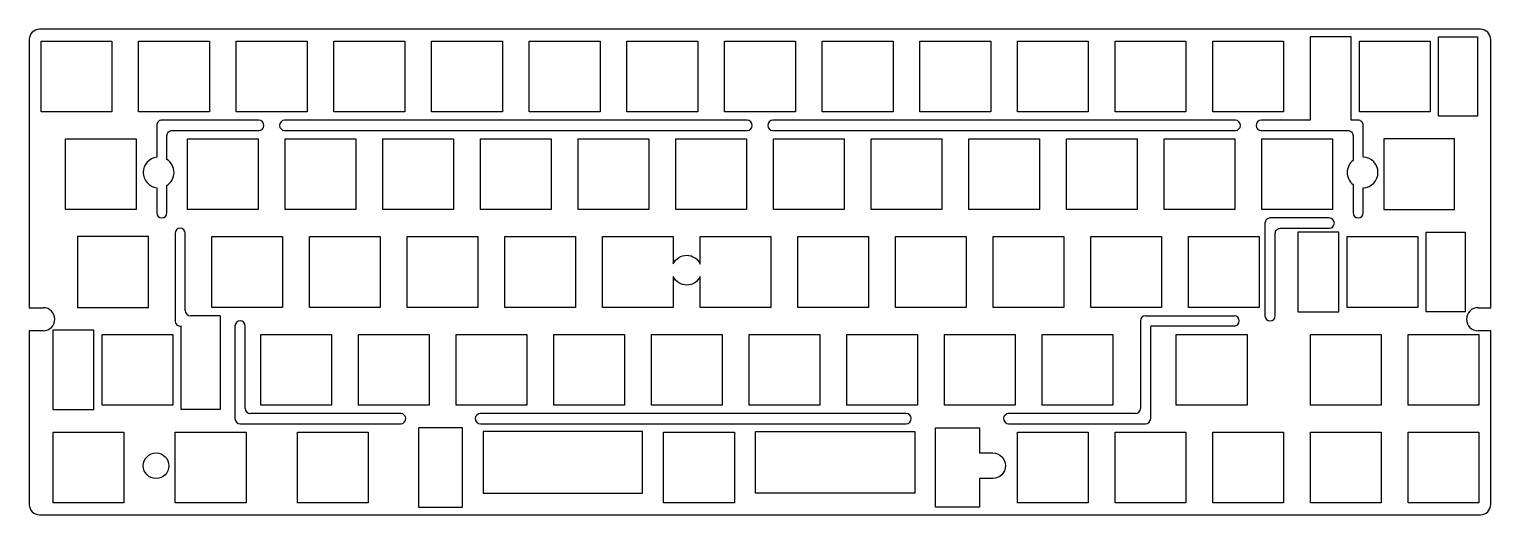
# Model space of a CAD drawing. Header units: millimetres. Extents: x 142 to 427, y 105 to 200.
import ezdxf

# ---------------------------------------------------------------- set-up
doc = ezdxf.new("R2010")
doc.units = ezdxf.units.MM

msp = doc.modelspace()

# ---------------------------------------------------------------- linework, layer by layer
for p, q in [((424.66, 199.61), (143.56, 199.61)), ((141.56, 197.61), (141.56, 145.36)), ((399.43, 198.16), (391.41, 198.16)), ((426.66, 145.36), (426.66, 197.61)), ((170, 159.84), (170, 142.79)), ((172, 144.79), (172, 159.84)), ((141.56, 145.36), (144.29, 145.36)), ((178.78, 143.79), (173, 143.79)), ((358.33, 142.79), (358.33, 125.74)), ((359.33, 143.79), (376.6, 143.79)), ((424.19, 145.36), (426.66, 145.36)), ((141.56, 140.86), (141.56, 107.01)), ((144.29, 140.86), (141.56, 140.86)), ((171, 141.79), (171.18, 141.79)), ((181.7, 141.79), (181.7, 123.74)), ((183.7, 125.74), (183.7, 141.79)), ((360.33, 123.74), (360.33, 141.79)), ((376.6, 141.79), (360.33, 141.79)), ((426.66, 140.86), (424.19, 140.86)), ((426.66, 107.01), (426.66, 140.86)), ((182.7, 122.74), (214.02, 122.74)), ((214.02, 124.74), (184.7, 124.74)), ((312.62, 124.74), (229.57, 124.74)), ((229.57, 122.74), (312.62, 122.74)), ((357.33, 124.74), (332.62, 124.74)), ((332.62, 122.74), (359.33, 122.74)), ((391.51, 107.31), (391.51, 121.11)), ((391.51, 121.11), (405.31, 121.11)), ((405.31, 121.11), (405.31, 107.31)), ((410.56, 107.31), (410.56, 121.11)), ((410.56, 121.11), (424.36, 121.11)), ((424.36, 121.11), (424.36, 107.31)), ((405.31, 107.31), (391.51, 107.31)), ((424.36, 107.31), (410.56, 107.31)), ((143.56, 105.01), (424.66, 105.01))]:
    msp.add_line(p, q)
at = {"linetype": 'Continuous'}
for p, q in [((178.78, 143.79), (178.78, 125.51)), ((171.18, 125.51), (171.18, 141.8)), ((178.78, 125.51), (171.18, 125.51))]:
    msp.add_line(p, q, dxfattribs=at)
for points in [[(157.66, 197.31), (157.66, 183.51), (143.86, 183.51), (143.86, 197.31)], [(176.71, 197.31), (176.71, 183.51), (162.91, 183.51), (162.91, 197.31)], [(195.76, 197.31), (195.76, 183.51), (181.96, 183.51), (181.96, 197.31)], [(214.81, 197.31), (214.81, 183.51), (201.01, 183.51), (201.01, 197.31)], [(233.86, 197.31), (233.86, 183.51), (220.06, 183.51), (220.06, 197.31)], [(252.91, 197.31), (252.91, 183.51), (239.11, 183.51), (239.11, 197.31)], [(271.96, 197.31), (271.96, 183.51), (258.16, 183.51), (258.16, 197.31)], [(291.01, 197.31), (291.01, 183.51), (277.21, 183.51), (277.21, 197.31)], [(310.06, 197.31), (310.06, 183.51), (296.26, 183.51), (296.26, 197.31)], [(329.11, 197.31), (329.11, 183.51), (315.31, 183.51), (315.31, 197.31)], [(348.16, 197.31), (348.16, 183.51), (334.36, 183.51), (334.36, 197.31)], [(367.21, 197.31), (367.21, 183.51), (353.41, 183.51), (353.41, 197.31)], [(386.26, 197.31), (386.26, 183.51), (372.46, 183.51), (372.46, 197.31)], [(414.84, 197.31), (414.84, 183.51), (401.04, 183.51), (401.04, 197.31)], [(162.43, 178.26), (162.43, 164.46), (148.63, 164.46), (148.63, 178.26)], [(186.24, 178.26), (186.24, 164.46), (172.44, 164.46), (172.44, 178.26)], [(205.29, 178.26), (205.29, 164.46), (191.49, 164.46), (191.49, 178.26)], [(224.34, 178.26), (224.34, 164.46), (210.54, 164.46), (210.54, 178.26)], [(243.39, 178.26), (243.39, 164.46), (229.59, 164.46), (229.59, 178.26)], [(262.44, 178.26), (262.44, 164.46), (248.64, 164.46), (248.64, 178.26)], [(281.49, 178.26), (281.49, 164.46), (267.69, 164.46), (267.69, 178.26)], [(300.54, 178.26), (300.54, 164.46), (286.74, 164.46), (286.74, 178.26)], [(319.59, 178.26), (319.59, 164.46), (305.79, 164.46), (305.79, 178.26)], [(338.64, 178.26), (338.64, 164.46), (324.84, 164.46), (324.84, 178.26)], [(357.69, 178.26), (357.69, 164.46), (343.89, 164.46), (343.89, 178.26)], [(376.74, 178.26), (376.74, 164.46), (362.94, 164.46), (362.94, 178.26)], [(395.79, 178.26), (395.79, 164.46), (381.99, 164.46), (381.99, 178.26)], [(405.8, 178.26), (405.8, 164.46), (419.6, 164.46), (419.6, 178.26)], [(397.05, 144.56), (397.05, 160.06), (389.03, 160.06), (389.03, 144.56)], [(151.01, 159.21), (151.01, 145.41), (164.81, 145.41), (164.81, 159.21)], [(191, 159.21), (191, 145.41), (177.2, 145.41), (177.2, 159.21)], [(210.05, 159.21), (210.05, 145.41), (196.25, 145.41), (196.25, 159.21)], [(229.1, 159.21), (229.1, 145.41), (215.3, 145.41), (215.3, 159.21)], [(248.15, 159.21), (248.15, 145.41), (234.35, 145.41), (234.35, 159.21)], [(305.3, 159.21), (305.3, 145.41), (291.5, 145.41), (291.5, 159.21)], [(324.35, 159.21), (324.35, 145.41), (310.55, 145.41), (310.55, 159.21)], [(343.4, 159.21), (343.4, 145.41), (329.6, 145.41), (329.6, 159.21)], [(362.45, 159.21), (362.45, 145.41), (348.65, 145.41), (348.65, 159.21)], [(381.5, 159.21), (381.5, 145.41), (367.7, 145.41), (367.7, 159.21)], [(412.46, 159.21), (412.46, 145.41), (398.66, 145.41), (398.66, 159.21)], [(154.16, 125.51), (154.16, 141.01), (146.14, 141.01), (146.14, 125.51)], [(169.57, 140.16), (169.57, 126.36), (155.77, 126.36), (155.77, 140.16)], [(200.53, 140.16), (200.53, 126.36), (186.73, 126.36), (186.73, 140.16)], [(219.58, 140.16), (219.58, 126.36), (205.78, 126.36), (205.78, 140.16)], [(238.63, 140.16), (238.63, 126.36), (224.83, 126.36), (224.83, 140.16)], [(257.68, 140.16), (257.68, 126.36), (243.88, 126.36), (243.88, 140.16)], [(276.73, 140.16), (276.73, 126.36), (262.93, 126.36), (262.93, 140.16)], [(295.78, 140.16), (295.78, 126.36), (281.98, 126.36), (281.98, 140.16)], [(314.83, 140.16), (314.83, 126.36), (301.03, 126.36), (301.03, 140.16)], [(333.88, 140.16), (333.88, 126.36), (320.08, 126.36), (320.08, 140.16)], [(352.93, 140.16), (352.93, 126.36), (339.13, 126.36), (339.13, 140.16)], [(379.12, 140.16), (379.12, 126.36), (365.32, 126.36), (365.32, 140.16)], [(405.31, 140.16), (405.31, 126.36), (391.51, 126.36), (391.51, 140.16)], [(424.36, 140.16), (424.36, 126.36), (410.56, 126.36), (410.56, 140.16)], [(160.04, 121.11), (160.04, 107.31), (146.24, 107.31), (146.24, 121.11)], [(183.86, 121.11), (183.86, 107.31), (170.06, 107.31), (170.06, 121.11)], [(207.67, 121.11), (207.67, 107.31), (193.87, 107.31), (193.87, 121.11)], [(261.21, 121.21), (230.1, 121.21), (230.1, 109.21), (261.21, 109.21)], [(265.31, 107.31), (265.31, 121.11), (279.11, 121.11), (279.11, 107.31)], [(283.21, 121.21), (314.32, 121.21), (314.32, 109.21), (283.21, 109.21)], [(348.16, 121.11), (348.16, 107.31), (334.36, 107.31), (334.36, 121.11)], [(367.21, 121.11), (367.21, 107.31), (353.41, 107.31), (353.41, 121.11)], [(386.26, 121.11), (386.26, 107.31), (372.46, 107.31), (372.46, 121.11)]]:
    msp.add_lwpolyline(points, close=True)
at = {"color": 0}
for points in [[(391.41, 198.16), (391.41, 181.89), (381.89, 181.89, 1), (381.89, 179.89), (398.79, 179.89, -0.414214), (399.79, 178.89), (399.79, 174.06)], [(401.79, 174.71), (401.79, 180.89, 0.414214), (400.79, 181.89), (399.43, 181.89), (399.43, 198.16)], [(399.79, 169.37), (399.79, 163.84, 1), (401.79, 163.84), (401.79, 168.72)]]:
    msp.add_lwpolyline(points, format="xyb", dxfattribs=at)
at = {"linetype": 'Continuous'}
for points in [[(416.45, 182.66), (416.45, 198.16), (424.05, 198.16), (424.05, 182.66)], [(414.07, 144.56), (414.07, 160.06), (421.67, 160.06), (421.67, 144.56)], [(226.1, 106.46), (226.1, 121.96), (217.5, 121.96), (217.5, 106.46)]]:
    msp.add_lwpolyline(points, close=True, dxfattribs=at)
for points in [[(168.43, 174.24), (168.43, 178.89, -0.414214), (169.43, 179.89), (186.34, 179.89, 1), (186.34, 181.89), (167.43, 181.89, 0.414214), (166.43, 180.89), (166.43, 174.69)], [(166.43, 168.74), (166.43, 163.84, 1), (168.43, 163.84), (168.43, 169.19)]]:
    msp.add_lwpolyline(points, format="xyb")
for points in [[(191.39, 181.89, 1), (191.39, 179.89), (281.59, 179.89, 1), (281.59, 181.89)], [(286.64, 181.89, 1), (286.64, 179.89), (376.84, 179.89, 1), (376.84, 181.89)], [(382.62, 161.84), (382.62, 143.79, 1), (384.62, 143.79), (384.62, 159.84, -0.414214), (385.62, 160.84), (395.15, 160.84, 1), (395.15, 162.84), (383.62, 162.84, 0.414214)], [(272.45, 153.87), (272.45, 159.21), (286.25, 159.21), (286.25, 145.41), (272.45, 145.41), (272.45, 151.46, -0.635261), (267.2, 151.41), (267.2, 145.41), (253.4, 145.41), (253.4, 159.21), (267.2, 159.21), (267.2, 153.92, -0.635261)]]:
    msp.add_lwpolyline(points, format="xyb", close=True)
msp.add_lwpolyline([(326.92, 106.46), (318.32, 106.46), (318.32, 121.96), (326.92, 121.96), (326.92, 117.06), (329.5, 117.06, -1), (329.5, 112.06), (326.92, 112.06)], format="xyb", close=True, dxfattribs=at)
msp.add_circle((166.31, 114.56), 2.5, dxfattribs=at)
for centre, radius, start, end in [((143.56, 197.61), 2, 90, 180), ((424.66, 197.61), 2, 0, 90), ((171, 159.84), 1, 0, 180), ((144.29, 143.11), 2.25, 270, 90), ((171, 142.79), 1, 180, 280.2315), ((173, 144.79), 1, 180, 270), ((182.7, 141.79), 1, 0, 180), ((359.33, 142.79), 1, 90, 180), ((376.6, 142.79), 1, 270, 90), ((424.19, 143.11), 2.25, 90, 270), ((184.7, 125.74), 1, 180, 270), ((357.33, 125.74), 1, 270, 0), ((182.7, 123.74), 1, 180, 270), ((214.02, 123.74), 1, 270, 90), ((229.57, 123.74), 1, 90, 270), ((312.62, 123.74), 1, 270, 90), ((332.62, 123.74), 1, 90, 270), ((359.33, 123.74), 1, 270, 0), ((143.56, 107.01), 2, 180, 270), ((424.66, 107.01), 2, 270, 0)]:
    msp.add_arc(centre, radius, start, end)
for centre, start, end in [((166.81, 171.71), 97.3086, 262.6914), ((166.81, 171.71), 302.6464, 57.3536), ((401.66, 171.71), 128.539, 231.461), ((401.66, 171.71), 272.5, 87.5)]:
    msp.add_arc(centre, 3, start, end, dxfattribs=at)

doc.saveas('drawing.dxf')
